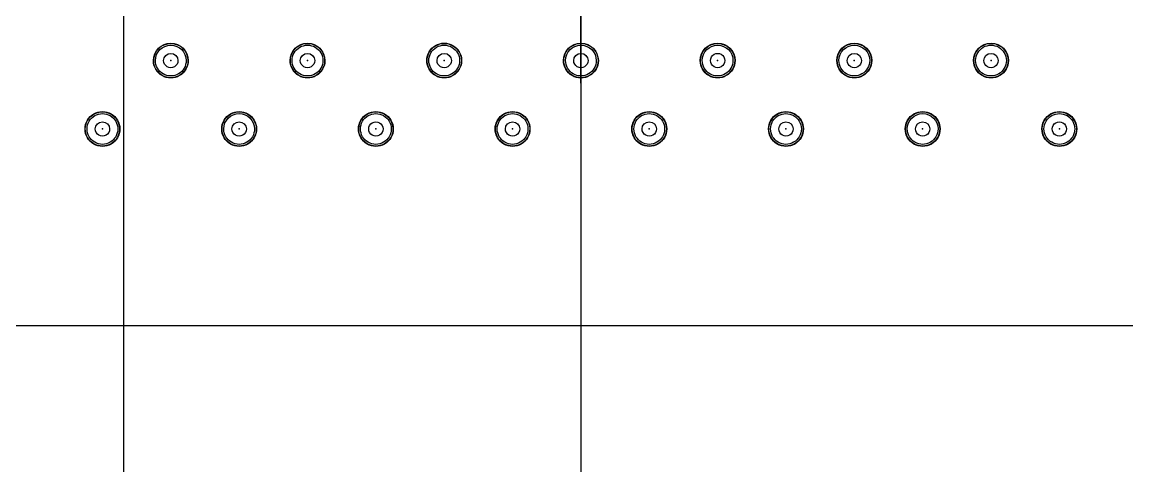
# Model space of a CAD drawing. Header units: millimetres. Extents: x 24815 to 37444, y -10619 to 6020.
# Drawn here: x 35039.53 to 35060.06, y 369.41 to 377.65 of the extents above; entities that cross this region are included whole.
import ezdxf

# ---------------------------------------------------------------- set-up
doc = ezdxf.new("R2010")
doc.units = ezdxf.units.MM
doc.linetypes.add('CENTER', pattern=[50.8, 31.75, -6.35, 6.35, -6.35])
doc.linetypes.add('CENTER1', pattern=[10, 7, -1, 1, -1])
doc.layers.add('case', color=3, linetype='Continuous', lineweight=30)
doc.layers.add('CENTER', color=1, linetype='CENTER')

# ---------------------------------------------------------------- blocks, each defined once
blk = doc.blocks.new('A$C3CC6408C')
at = {"color": 2, "extrusion": (0, 0, -1)}
for centre, major_axis, start_param, end_param in [((-97.094, -16.48), (0.229, 0.229), 3.926991, 7.068583), ((-97.094, -16.48), (0.229, 0.229), 3.926991, 7.068583), ((-97.094, -16.48), (0.225, 0.225), 3.926991, 7.068583), ((-97.094, -16.48), (0.225, 0.225), 3.926991, 7.068583), ((-97.094, -16.48), (0.202, 0.202), 3.926991, 7.068583), ((-97.094, -16.48), (0.202, 0.202), 3.926991, 7.068583), ((-97.094, -16.48), (0.202, 0.202), 3.926991, 7.068583), ((-97.094, -16.48), (0.202, 0.202), 3.926991, 7.068583), ((-97.094, -16.48), (0.202, 0.202), 3.926991, 7.068583), ((-97.094, -16.48), (0.202, 0.202), 3.926991, 7.068583), ((-97.094, -16.48), (0.202, 0.202), 3.926991, 7.068583), ((-97.094, -16.48), (0.202, 0.202), 3.926991, 7.068583), ((-97.094, -16.48), (0.202, 0.202), 3.926991, 7.068583), ((-97.094, -16.48), (0.202, 0.202), 3.926991, 7.068583), ((-97.094, -16.48), (0.202, 0.202), 3.926991, 7.068583), ((-94.554, -16.48), (0.229, 0.229), 3.926991, 7.068583), ((-94.554, -16.48), (0.229, 0.229), 3.926991, 7.068583), ((-94.554, -16.48), (-0.225, 0.225), 5.497787, 8.63938), ((-94.554, -16.48), (-0.225, 0.225), 5.497787, 8.63938), ((-94.554, -16.48), (-0.202, 0.202), 5.497787, 8.63938), ((-94.554, -16.48), (-0.202, 0.202), 5.497787, 8.63938), ((-94.554, -16.48), (-0.202, 0.202), 5.497787, 8.63938), ((-94.554, -16.48), (-0.202, 0.202), 5.497787, 8.63938), ((-94.554, -16.48), (-0.202, 0.202), 5.497787, 8.63938), ((-94.554, -16.48), (-0.202, 0.202), 5.497787, 8.63938), ((-94.554, -16.48), (-0.202, 0.202), 5.497787, 8.63938), ((-94.554, -16.48), (-0.202, 0.202), 5.497787, 8.63938), ((-94.554, -16.48), (-0.202, 0.202), 5.497787, 8.63938), ((-94.554, -16.48), (-0.202, 0.202), 5.497787, 8.63938), ((-94.554, -16.48), (-0.202, 0.202), 5.497787, 8.63938), ((-92.014, -16.48), (-0.229, 0.229), 5.497787, 8.63938), ((-92.014, -16.48), (-0.229, 0.229), 5.497787, 8.63938), ((-92.014, -16.48), (-0.225, 0.225), 5.497787, 8.63938), ((-92.014, -16.48), (-0.225, 0.225), 5.497787, 8.63938), ((-92.014, -16.48), (-0.202, 0.202), 5.497787, 8.63938), ((-92.014, -16.48), (-0.202, 0.202), 5.497787, 8.63938), ((-92.014, -16.48), (-0.202, 0.202), 5.497787, 8.63938), ((-92.014, -16.48), (-0.202, 0.202), 5.497787, 8.63938), ((-92.014, -16.48), (-0.202, 0.202), 5.497787, 8.63938), ((-92.014, -16.48), (-0.202, 0.202), 5.497787, 8.63938), ((-92.014, -16.48), (-0.202, 0.202), 5.497787, 8.63938), ((-92.014, -16.48), (-0.202, 0.202), 5.497787, 8.63938), ((-92.014, -16.48), (-0.202, 0.202), 5.497787, 8.63938), ((-92.014, -16.48), (-0.202, 0.202), 5.497787, 8.63938), ((-92.014, -16.48), (-0.202, 0.202), 5.497787, 8.63938), ((-89.474, -16.48), (0.229, 0.229), 3.926991, 7.068583), ((-89.474, -16.48), (0.229, 0.229), 3.926991, 7.068583), ((-89.474, -16.48), (-0.225, 0.225), 5.497787, 8.63938), ((-89.474, -16.48), (-0.225, 0.225), 5.497787, 8.63938), ((-89.474, -16.48), (0.202, 0.202), 3.926991, 7.068583), ((-89.474, -16.48), (0.202, 0.202), 3.926991, 7.068583), ((-89.474, -16.48), (0.202, 0.202), 3.926991, 7.068583), ((-89.474, -16.48), (0.202, 0.202), 3.926991, 7.068583), ((-89.474, -16.48), (0.202, 0.202), 3.926991, 7.068583), ((-89.474, -16.48), (0.202, 0.202), 3.926991, 7.068583), ((-89.474, -16.48), (0.202, 0.202), 3.926991, 7.068583), ((-89.474, -16.48), (0.202, 0.202), 3.926991, 7.068583), ((-89.474, -16.48), (0.202, 0.202), 3.926991, 7.068583), ((-89.474, -16.48), (0.202, 0.202), 3.926991, 7.068583), ((-89.474, -16.48), (0.202, 0.202), 3.926991, 7.068583), ((-86.934, -16.48), (0.229, 0.229), 3.926991, 7.068583), ((-86.934, -16.48), (0.229, 0.229), 3.926991, 7.068583), ((-86.934, -16.48), (0.225, 0.225), 3.926991, 7.068583), ((-86.934, -16.48), (0.225, 0.225), 3.926991, 7.068583), ((-86.934, -16.48), (0.202, 0.202), 3.926991, 7.068583), ((-86.934, -16.48), (0.202, 0.202), 3.926991, 7.068583), ((-86.934, -16.48), (0.202, 0.202), 3.926991, 7.068583), ((-86.934, -16.48), (0.202, 0.202), 3.926991, 7.068583), ((-86.934, -16.48), (0.202, 0.202), 3.926991, 7.068583), ((-86.934, -16.48), (0.202, 0.202), 3.926991, 7.068583), ((-86.934, -16.48), (0.202, 0.202), 3.926991, 7.068583), ((-86.934, -16.48), (0.202, 0.202), 3.926991, 7.068583), ((-86.934, -16.48), (0.202, 0.202), 3.926991, 7.068583), ((-86.934, -16.48), (0.202, 0.202), 3.926991, 7.068583), ((-86.934, -16.48), (0.202, 0.202), 3.926991, 7.068583), ((-84.394, -16.48), (0.229, 0.229), 3.926991, 7.068583), ((-84.394, -16.48), (0.229, 0.229), 3.926991, 7.068583), ((-84.394, -16.48), (0.225, 0.225), 3.926991, 7.068583), ((-84.394, -16.48), (0.225, 0.225), 3.926991, 7.068583), ((-84.394, -16.48), (0.202, 0.202), 3.926991, 7.068583), ((-84.394, -16.48), (0.202, 0.202), 3.926991, 7.068583), ((-84.394, -16.48), (0.202, 0.202), 3.926991, 7.068583), ((-84.394, -16.48), (0.202, 0.202), 3.926991, 7.068583), ((-84.394, -16.48), (0.202, 0.202), 3.926991, 7.068583), ((-84.394, -16.48), (0.202, 0.202), 3.926991, 7.068583), ((-84.394, -16.48), (0.202, 0.202), 3.926991, 7.068583), ((-84.394, -16.48), (0.202, 0.202), 3.926991, 7.068583), ((-84.394, -16.48), (0.202, 0.202), 3.926991, 7.068583), ((-84.394, -16.48), (0.202, 0.202), 3.926991, 7.068583), ((-84.394, -16.48), (0.202, 0.202), 3.926991, 7.068583), ((-81.854, -16.48), (0.229, 0.229), 3.926991, 7.068583), ((-81.854, -16.48), (0.229, 0.229), 3.926991, 7.068583), ((-81.854, -16.48), (-0.225, 0.225), 5.497787, 8.63938), ((-81.854, -16.48), (-0.225, 0.225), 5.497787, 8.63938), ((-81.854, -16.48), (-0.202, 0.202), 5.497787, 8.63938), ((-81.854, -16.48), (-0.202, 0.202), 5.497787, 8.63938), ((-81.854, -16.48), (-0.202, 0.202), 5.497787, 8.63938), ((-81.854, -16.48), (-0.202, 0.202), 5.497787, 8.63938), ((-81.854, -16.48), (-0.202, 0.202), 5.497787, 8.63938), ((-81.854, -16.48), (-0.202, 0.202), 5.497787, 8.63938), ((-81.854, -16.48), (-0.202, 0.202), 5.497787, 8.63938), ((-81.854, -16.48), (-0.202, 0.202), 5.497787, 8.63938), ((-81.854, -16.48), (-0.202, 0.202), 5.497787, 8.63938), ((-81.854, -16.48), (-0.202, 0.202), 5.497787, 8.63938), ((-81.854, -16.48), (-0.202, 0.202), 5.497787, 8.63938), ((-97.094, -16.48), (0.0943, 0.0943), 3.926991, 7.068583), ((-97.094, -16.48), (0.0943, 0.0943), 3.926991, 7.068583), ((-94.554, -16.48), (0.0943, 0.0943), 3.926991, 7.068583), ((-94.554, -16.48), (0.0943, 0.0943), 3.926991, 7.068583), ((-92.014, -16.48), (0.0943, 0.0943), 3.926991, 7.068583), ((-92.014, -16.48), (0.0943, 0.0943), 3.926991, 7.068583), ((-89.474, -16.48), (0.0943, 0.0943), 3.926991, 7.068583), ((-89.474, -16.48), (0.0943, 0.0943), 3.926991, 7.068583), ((-86.934, -16.48), (-0.0943, 0.0943), 5.497787, 8.63938), ((-86.934, -16.48), (-0.0943, 0.0943), 5.497787, 8.63938), ((-84.394, -16.48), (0.0943, 0.0943), 3.926991, 7.068583), ((-84.394, -16.48), (0.0943, 0.0943), 3.926991, 7.068583), ((-81.854, -16.48), (0.0943, 0.0943), 3.926991, 7.068583), ((-81.854, -16.48), (0.0943, 0.0943), 3.926991, 7.068583), ((-97.094, -16.48), (-0.229, 0.229), 2.356194, 5.497787), ((-97.094, -16.48), (-0.229, 0.229), 2.356194, 5.497787), ((-97.094, -16.48), (-0.225, 0.225), 2.356194, 5.497787), ((-97.094, -16.48), (-0.225, 0.225), 2.356194, 5.497787), ((-97.094, -16.48), (-0.202, 0.202), 2.356194, 5.497787), ((-97.094, -16.48), (-0.202, 0.202), 2.356194, 5.497787), ((-97.094, -16.48), (-0.202, 0.202), 2.356194, 5.497787), ((-97.094, -16.48), (-0.202, 0.202), 2.356194, 5.497787), ((-97.094, -16.48), (-0.202, 0.202), 2.356194, 5.497787), ((-97.094, -16.48), (-0.202, 0.202), 2.356194, 5.497787), ((-97.094, -16.48), (-0.202, 0.202), 2.356194, 5.497787), ((-97.094, -16.48), (-0.202, 0.202), 2.356194, 5.497787), ((-97.094, -16.48), (-0.202, 0.202), 2.356194, 5.497787), ((-97.094, -16.48), (-0.202, 0.202), 2.356194, 5.497787), ((-97.094, -16.48), (-0.202, 0.202), 2.356194, 5.497787), ((-97.094, -16.48), (0.0943, 0.0943), 0.785398, 3.926991), ((-97.094, -16.48), (0.0943, 0.0943), 0.785398, 3.926991), ((-94.554, -16.48), (-0.229, 0.229), 2.356194, 5.497787), ((-94.554, -16.48), (-0.229, 0.229), 2.356194, 5.497787), ((-94.554, -16.48), (-0.225, 0.225), 2.356194, 5.497787), ((-94.554, -16.48), (-0.225, 0.225), 2.356194, 5.497787), ((-94.554, -16.48), (-0.202, 0.202), 2.356194, 5.497787), ((-94.554, -16.48), (-0.202, 0.202), 2.356194, 5.497787), ((-94.554, -16.48), (-0.202, 0.202), 2.356194, 5.497787), ((-94.554, -16.48), (-0.202, 0.202), 2.356194, 5.497787), ((-94.554, -16.48), (-0.202, 0.202), 2.356194, 5.497787), ((-94.554, -16.48), (-0.202, 0.202), 2.356194, 5.497787), ((-94.554, -16.48), (-0.202, 0.202), 2.356194, 5.497787), ((-94.554, -16.48), (-0.202, 0.202), 2.356194, 5.497787), ((-94.554, -16.48), (-0.202, 0.202), 2.356194, 5.497787), ((-94.554, -16.48), (-0.202, 0.202), 2.356194, 5.497787), ((-94.554, -16.48), (-0.202, 0.202), 2.356194, 5.497787), ((-94.554, -16.48), (0.0943, 0.0943), 0.785398, 3.926991), ((-94.554, -16.48), (0.0943, 0.0943), 0.785398, 3.926991), ((-92.014, -16.48), (-0.229, 0.229), 2.356194, 5.497787), ((-92.014, -16.48), (-0.229, 0.229), 2.356194, 5.497787), ((-92.014, -16.48), (0.225, 0.225), 0.785398, 3.926991), ((-92.014, -16.48), (0.225, 0.225), 0.785398, 3.926991), ((-92.014, -16.48), (-0.202, 0.202), 2.356194, 5.497787), ((-92.014, -16.48), (-0.202, 0.202), 2.356194, 5.497787), ((-92.014, -16.48), (-0.202, 0.202), 2.356194, 5.497787), ((-92.014, -16.48), (-0.202, 0.202), 2.356194, 5.497787), ((-92.014, -16.48), (-0.202, 0.202), 2.356194, 5.497787), ((-92.014, -16.48), (-0.202, 0.202), 2.356194, 5.497787), ((-92.014, -16.48), (-0.202, 0.202), 2.356194, 5.497787), ((-92.014, -16.48), (-0.202, 0.202), 2.356194, 5.497787), ((-92.014, -16.48), (-0.202, 0.202), 2.356194, 5.497787), ((-92.014, -16.48), (-0.202, 0.202), 2.356194, 5.497787), ((-92.014, -16.48), (-0.202, 0.202), 2.356194, 5.497787), ((-92.014, -16.48), (0.0943, 0.0943), 0.785398, 3.926991), ((-92.014, -16.48), (0.0943, 0.0943), 0.785398, 3.926991), ((-89.474, -16.48), (-0.229, 0.229), 2.356194, 5.497787), ((-89.474, -16.48), (-0.229, 0.229), 2.356194, 5.497787), ((-89.474, -16.48), (0.225, 0.225), 0.785398, 3.926991), ((-89.474, -16.48), (0.225, 0.225), 0.785398, 3.926991), ((-89.474, -16.48), (-0.202, 0.202), 2.356194, 5.497787), ((-89.474, -16.48), (-0.202, 0.202), 2.356194, 5.497787), ((-89.474, -16.48), (-0.202, 0.202), 2.356194, 5.497787), ((-89.474, -16.48), (-0.202, 0.202), 2.356194, 5.497787), ((-89.474, -16.48), (-0.202, 0.202), 2.356194, 5.497787), ((-89.474, -16.48), (-0.202, 0.202), 2.356194, 5.497787), ((-89.474, -16.48), (-0.202, 0.202), 2.356194, 5.497787), ((-89.474, -16.48), (-0.202, 0.202), 2.356194, 5.497787), ((-89.474, -16.48), (-0.202, 0.202), 2.356194, 5.497787), ((-89.474, -16.48), (-0.202, 0.202), 2.356194, 5.497787), ((-89.474, -16.48), (-0.202, 0.202), 2.356194, 5.497787), ((-89.474, -16.48), (-0.0943, 0.0943), 2.356194, 5.497787), ((-89.474, -16.48), (-0.0943, 0.0943), 2.356194, 5.497787), ((-86.934, -16.48), (-0.229, 0.229), 2.356194, 5.497787), ((-86.934, -16.48), (-0.229, 0.229), 2.356194, 5.497787), ((-86.934, -16.48), (0.225, 0.225), 0.785398, 3.926991), ((-86.934, -16.48), (0.225, 0.225), 0.785398, 3.926991), ((-86.934, -16.48), (0.202, 0.202), 0.785398, 3.926991), ((-86.934, -16.48), (0.202, 0.202), 0.785398, 3.926991), ((-86.934, -16.48), (0.202, 0.202), 0.785398, 3.926991), ((-86.934, -16.48), (0.202, 0.202), 0.785398, 3.926991), ((-86.934, -16.48), (0.202, 0.202), 0.785398, 3.926991), ((-86.934, -16.48), (0.202, 0.202), 0.785398, 3.926991), ((-86.934, -16.48), (0.202, 0.202), 0.785398, 3.926991), ((-86.934, -16.48), (0.202, 0.202), 0.785398, 3.926991), ((-86.934, -16.48), (0.202, 0.202), 0.785398, 3.926991), ((-86.934, -16.48), (0.202, 0.202), 0.785398, 3.926991), ((-86.934, -16.48), (0.202, 0.202), 0.785398, 3.926991), ((-86.934, -16.48), (0.0943, 0.0943), 0.785398, 3.926991), ((-86.934, -16.48), (0.0943, 0.0943), 0.785398, 3.926991), ((-84.394, -16.48), (-0.229, 0.229), 2.356194, 5.497787), ((-84.394, -16.48), (-0.229, 0.229), 2.356194, 5.497787), ((-84.394, -16.48), (-0.225, 0.225), 2.356194, 5.497787), ((-84.394, -16.48), (-0.225, 0.225), 2.356194, 5.497787), ((-84.394, -16.48), (-0.202, 0.202), 2.356194, 5.497787), ((-84.394, -16.48), (-0.202, 0.202), 2.356194, 5.497787), ((-84.394, -16.48), (-0.202, 0.202), 2.356194, 5.497787), ((-84.394, -16.48), (-0.202, 0.202), 2.356194, 5.497787), ((-84.394, -16.48), (-0.202, 0.202), 2.356194, 5.497787), ((-84.394, -16.48), (-0.202, 0.202), 2.356194, 5.497787), ((-84.394, -16.48), (-0.202, 0.202), 2.356194, 5.497787), ((-84.394, -16.48), (-0.202, 0.202), 2.356194, 5.497787), ((-84.394, -16.48), (-0.202, 0.202), 2.356194, 5.497787), ((-84.394, -16.48), (-0.202, 0.202), 2.356194, 5.497787), ((-84.394, -16.48), (-0.202, 0.202), 2.356194, 5.497787), ((-84.394, -16.48), (0.0943, 0.0943), 0.785398, 3.926991), ((-84.394, -16.48), (0.0943, 0.0943), 0.785398, 3.926991), ((-81.854, -16.48), (-0.229, 0.229), 2.356194, 5.497787), ((-81.854, -16.48), (-0.229, 0.229), 2.356194, 5.497787), ((-81.854, -16.48), (-0.225, 0.225), 2.356194, 5.497787), ((-81.854, -16.48), (-0.225, 0.225), 2.356194, 5.497787), ((-81.854, -16.48), (-0.202, 0.202), 2.356194, 5.497787), ((-81.854, -16.48), (-0.202, 0.202), 2.356194, 5.497787), ((-81.854, -16.48), (-0.202, 0.202), 2.356194, 5.497787), ((-81.854, -16.48), (-0.202, 0.202), 2.356194, 5.497787), ((-81.854, -16.48), (-0.202, 0.202), 2.356194, 5.497787), ((-81.854, -16.48), (-0.202, 0.202), 2.356194, 5.497787), ((-81.854, -16.48), (-0.202, 0.202), 2.356194, 5.497787), ((-81.854, -16.48), (-0.202, 0.202), 2.356194, 5.497787), ((-81.854, -16.48), (-0.202, 0.202), 2.356194, 5.497787), ((-81.854, -16.48), (-0.202, 0.202), 2.356194, 5.497787), ((-81.854, -16.48), (-0.202, 0.202), 2.356194, 5.497787), ((-81.854, -16.48), (0.0943, 0.0943), 0.785398, 3.926991), ((-81.854, -16.48), (0.0943, 0.0943), 0.785398, 3.926991), ((-98.364, -17.75), (-0.229, 0.229), 5.497787, 8.63938), ((-98.364, -17.75), (-0.229, 0.229), 5.497787, 8.63938), ((-98.364, -17.75), (-0.225, 0.225), 5.497787, 8.63938), ((-98.364, -17.75), (-0.225, 0.225), 5.497787, 8.63938), ((-95.824, -17.75), (-0.229, 0.229), 5.497787, 8.63938), ((-95.824, -17.75), (-0.229, 0.229), 5.497787, 8.63938), ((-95.824, -17.75), (-0.225, 0.225), 5.497787, 8.63938), ((-95.824, -17.75), (-0.225, 0.225), 5.497787, 8.63938), ((-93.284, -17.75), (-0.229, 0.229), 5.497787, 8.63938), ((-93.284, -17.75), (-0.229, 0.229), 5.497787, 8.63938), ((-93.284, -17.75), (0.225, 0.225), 3.926991, 7.068583), ((-93.284, -17.75), (0.225, 0.225), 3.926991, 7.068583), ((-90.744, -17.75), (-0.229, 0.229), 5.497787, 8.63938), ((-90.744, -17.75), (-0.229, 0.229), 5.497787, 8.63938), ((-90.744, -17.75), (0.225, 0.225), 3.926991, 7.068583), ((-90.744, -17.75), (0.225, 0.225), 3.926991, 7.068583), ((-88.204, -17.75), (-0.229, 0.229), 5.497787, 8.63938), ((-88.204, -17.75), (-0.229, 0.229), 5.497787, 8.63938), ((-88.204, -17.75), (-0.225, 0.225), 5.497787, 8.63938), ((-88.204, -17.75), (-0.225, 0.225), 5.497787, 8.63938), ((-85.664, -17.75), (-0.229, 0.229), 5.497787, 8.63938), ((-85.664, -17.75), (-0.229, 0.229), 5.497787, 8.63938), ((-85.664, -17.75), (-0.225, 0.225), 5.497787, 8.63938), ((-85.664, -17.75), (-0.225, 0.225), 5.497787, 8.63938), ((-83.124, -17.75), (-0.229, 0.229), 5.497787, 8.63938), ((-83.124, -17.75), (-0.229, 0.229), 5.497787, 8.63938), ((-83.124, -17.75), (-0.225, 0.225), 5.497787, 8.63938), ((-83.124, -17.75), (-0.225, 0.225), 5.497787, 8.63938), ((-80.584, -17.75), (-0.229, 0.229), 5.497787, 8.63938), ((-80.584, -17.75), (-0.229, 0.229), 5.497787, 8.63938), ((-80.584, -17.75), (0.225, 0.225), 3.926991, 7.068583), ((-80.584, -17.75), (0.225, 0.225), 3.926991, 7.068583), ((-98.364, -17.75), (-0.202, 0.202), 5.497787, 8.63938), ((-98.364, -17.75), (-0.202, 0.202), 5.497787, 8.63938), ((-98.364, -17.75), (-0.202, 0.202), 5.497787, 8.63938), ((-98.364, -17.75), (-0.202, 0.202), 5.497787, 8.63938), ((-98.364, -17.75), (-0.202, 0.202), 5.497787, 8.63938), ((-98.364, -17.75), (-0.202, 0.202), 5.497787, 8.63938), ((-98.364, -17.75), (-0.202, 0.202), 5.497787, 8.63938), ((-98.364, -17.75), (-0.202, 0.202), 5.497787, 8.63938), ((-98.364, -17.75), (-0.202, 0.202), 5.497787, 8.63938), ((-98.364, -17.75), (-0.202, 0.202), 5.497787, 8.63938), ((-98.364, -17.75), (-0.202, 0.202), 5.497787, 8.63938), ((-98.364, -17.75), (0.0943, 0.0943), 3.926991, 7.068583), ((-98.364, -17.75), (0.0943, 0.0943), 3.926991, 7.068583), ((-95.824, -17.75), (0.202, 0.202), 3.926991, 7.068583), ((-95.824, -17.75), (0.202, 0.202), 3.926991, 7.068583), ((-95.824, -17.75), (0.202, 0.202), 3.926991, 7.068583), ((-95.824, -17.75), (0.202, 0.202), 3.926991, 7.068583), ((-95.824, -17.75), (0.202, 0.202), 3.926991, 7.068583), ((-95.824, -17.75), (0.202, 0.202), 3.926991, 7.068583), ((-95.824, -17.75), (0.202, 0.202), 3.926991, 7.068583), ((-95.824, -17.75), (0.202, 0.202), 3.926991, 7.068583), ((-95.824, -17.75), (0.202, 0.202), 3.926991, 7.068583), ((-95.824, -17.75), (0.202, 0.202), 3.926991, 7.068583), ((-95.824, -17.75), (0.202, 0.202), 3.926991, 7.068583), ((-95.824, -17.75), (0.0943, 0.0943), 3.926991, 7.068583), ((-95.824, -17.75), (0.0943, 0.0943), 3.926991, 7.068583), ((-93.284, -17.75), (-0.202, 0.202), 5.497787, 8.63938), ((-93.284, -17.75), (-0.202, 0.202), 5.497787, 8.63938), ((-93.284, -17.75), (-0.202, 0.202), 5.497787, 8.63938), ((-93.284, -17.75), (-0.202, 0.202), 5.497787, 8.63938), ((-93.284, -17.75), (-0.202, 0.202), 5.497787, 8.63938), ((-93.284, -17.75), (-0.202, 0.202), 5.497787, 8.63938), ((-93.284, -17.75), (-0.202, 0.202), 5.497787, 8.63938), ((-93.284, -17.75), (-0.202, 0.202), 5.497787, 8.63938), ((-93.284, -17.75), (-0.202, 0.202), 5.497787, 8.63938), ((-93.284, -17.75), (-0.202, 0.202), 5.497787, 8.63938), ((-93.284, -17.75), (-0.202, 0.202), 5.497787, 8.63938), ((-93.284, -17.75), (-0.0943, 0.0943), 5.497787, 8.63938), ((-93.284, -17.75), (-0.0943, 0.0943), 5.497787, 8.63938), ((-90.744, -17.75), (-0.202, 0.202), 5.497787, 8.63938), ((-90.744, -17.75), (-0.202, 0.202), 5.497787, 8.63938), ((-90.744, -17.75), (-0.202, 0.202), 5.497787, 8.63938), ((-90.744, -17.75), (-0.202, 0.202), 5.497787, 8.63938), ((-90.744, -17.75), (-0.202, 0.202), 5.497787, 8.63938), ((-90.744, -17.75), (-0.202, 0.202), 5.497787, 8.63938), ((-90.744, -17.75), (-0.202, 0.202), 5.497787, 8.63938), ((-90.744, -17.75), (-0.202, 0.202), 5.497787, 8.63938), ((-90.744, -17.75), (-0.202, 0.202), 5.497787, 8.63938), ((-90.744, -17.75), (-0.202, 0.202), 5.497787, 8.63938), ((-90.744, -17.75), (-0.202, 0.202), 5.497787, 8.63938), ((-90.744, -17.75), (0.0943, 0.0943), 3.926991, 7.068583), ((-90.744, -17.75), (0.0943, 0.0943), 3.926991, 7.068583), ((-88.204, -17.75), (-0.202, 0.202), 5.497787, 8.63938), ((-88.204, -17.75), (-0.202, 0.202), 5.497787, 8.63938), ((-88.204, -17.75), (-0.202, 0.202), 5.497787, 8.63938), ((-88.204, -17.75), (-0.202, 0.202), 5.497787, 8.63938), ((-88.204, -17.75), (-0.202, 0.202), 5.497787, 8.63938), ((-88.204, -17.75), (-0.202, 0.202), 5.497787, 8.63938), ((-88.204, -17.75), (-0.202, 0.202), 5.497787, 8.63938), ((-88.204, -17.75), (-0.202, 0.202), 5.497787, 8.63938), ((-88.204, -17.75), (-0.202, 0.202), 5.497787, 8.63938), ((-88.204, -17.75), (-0.202, 0.202), 5.497787, 8.63938), ((-88.204, -17.75), (-0.202, 0.202), 5.497787, 8.63938), ((-88.204, -17.75), (0.0943, 0.0943), 3.926991, 7.068583), ((-88.204, -17.75), (0.0943, 0.0943), 3.926991, 7.068583), ((-85.664, -17.75), (-0.202, 0.202), 5.497787, 8.63938), ((-85.664, -17.75), (-0.202, 0.202), 5.497787, 8.63938), ((-85.664, -17.75), (-0.202, 0.202), 5.497787, 8.63938), ((-85.664, -17.75), (-0.202, 0.202), 5.497787, 8.63938), ((-85.664, -17.75), (-0.202, 0.202), 5.497787, 8.63938), ((-85.664, -17.75), (-0.202, 0.202), 5.497787, 8.63938), ((-85.664, -17.75), (-0.202, 0.202), 5.497787, 8.63938), ((-85.664, -17.75), (-0.202, 0.202), 5.497787, 8.63938), ((-85.664, -17.75), (-0.202, 0.202), 5.497787, 8.63938), ((-85.664, -17.75), (-0.202, 0.202), 5.497787, 8.63938), ((-85.664, -17.75), (-0.202, 0.202), 5.497787, 8.63938), ((-85.664, -17.75), (0.0943, 0.0943), 3.926991, 7.068583), ((-85.664, -17.75), (0.0943, 0.0943), 3.926991, 7.068583), ((-83.124, -17.75), (0.202, 0.202), 3.926991, 7.068583), ((-83.124, -17.75), (0.202, 0.202), 3.926991, 7.068583), ((-83.124, -17.75), (0.202, 0.202), 3.926991, 7.068583), ((-83.124, -17.75), (0.202, 0.202), 3.926991, 7.068583), ((-83.124, -17.75), (0.202, 0.202), 3.926991, 7.068583), ((-83.124, -17.75), (0.202, 0.202), 3.926991, 7.068583), ((-83.124, -17.75), (0.202, 0.202), 3.926991, 7.068583), ((-83.124, -17.75), (0.202, 0.202), 3.926991, 7.068583), ((-83.124, -17.75), (0.202, 0.202), 3.926991, 7.068583), ((-83.124, -17.75), (0.202, 0.202), 3.926991, 7.068583), ((-83.124, -17.75), (0.202, 0.202), 3.926991, 7.068583), ((-83.124, -17.75), (0.0943, 0.0943), 3.926991, 7.068583), ((-83.124, -17.75), (0.0943, 0.0943), 3.926991, 7.068583), ((-80.584, -17.75), (-0.202, 0.202), 5.497787, 8.63938), ((-80.584, -17.75), (-0.202, 0.202), 5.497787, 8.63938), ((-80.584, -17.75), (-0.202, 0.202), 5.497787, 8.63938), ((-80.584, -17.75), (-0.202, 0.202), 5.497787, 8.63938), ((-80.584, -17.75), (-0.202, 0.202), 5.497787, 8.63938), ((-80.584, -17.75), (-0.202, 0.202), 5.497787, 8.63938), ((-80.584, -17.75), (-0.202, 0.202), 5.497787, 8.63938), ((-80.584, -17.75), (-0.202, 0.202), 5.497787, 8.63938), ((-80.584, -17.75), (-0.202, 0.202), 5.497787, 8.63938), ((-80.584, -17.75), (-0.202, 0.202), 5.497787, 8.63938), ((-80.584, -17.75), (-0.202, 0.202), 5.497787, 8.63938), ((-80.584, -17.75), (-0.0943, 0.0943), 5.497787, 8.63938), ((-80.584, -17.75), (-0.0943, 0.0943), 5.497787, 8.63938), ((-98.364, -17.75), (0.229, 0.229), 0.785398, 3.926991), ((-98.364, -17.75), (0.229, 0.229), 0.785398, 3.926991), ((-98.364, -17.75), (0.225, 0.225), 0.785398, 3.926991), ((-98.364, -17.75), (0.225, 0.225), 0.785398, 3.926991), ((-98.364, -17.75), (0.202, 0.202), 0.785398, 3.926991), ((-98.364, -17.75), (0.202, 0.202), 0.785398, 3.926991), ((-98.364, -17.75), (0.202, 0.202), 0.785398, 3.926991), ((-98.364, -17.75), (0.202, 0.202), 0.785398, 3.926991), ((-98.364, -17.75), (0.202, 0.202), 0.785398, 3.926991), ((-98.364, -17.75), (0.202, 0.202), 0.785398, 3.926991), ((-98.364, -17.75), (0.202, 0.202), 0.785398, 3.926991), ((-98.364, -17.75), (0.202, 0.202), 0.785398, 3.926991), ((-98.364, -17.75), (0.202, 0.202), 0.785398, 3.926991), ((-98.364, -17.75), (0.202, 0.202), 0.785398, 3.926991), ((-98.364, -17.75), (0.202, 0.202), 0.785398, 3.926991), ((-98.364, -17.75), (0.0943, 0.0943), 0.785398, 3.926991), ((-98.364, -17.75), (0.0943, 0.0943), 0.785398, 3.926991), ((-95.824, -17.75), (0.229, 0.229), 0.785398, 3.926991), ((-95.824, -17.75), (0.229, 0.229), 0.785398, 3.926991), ((-95.824, -17.75), (0.225, 0.225), 0.785398, 3.926991), ((-95.824, -17.75), (0.225, 0.225), 0.785398, 3.926991), ((-95.824, -17.75), (0.202, 0.202), 0.785398, 3.926991), ((-95.824, -17.75), (0.202, 0.202), 0.785398, 3.926991), ((-95.824, -17.75), (0.202, 0.202), 0.785398, 3.926991), ((-95.824, -17.75), (0.202, 0.202), 0.785398, 3.926991), ((-95.824, -17.75), (0.202, 0.202), 0.785398, 3.926991), ((-95.824, -17.75), (0.202, 0.202), 0.785398, 3.926991), ((-95.824, -17.75), (0.202, 0.202), 0.785398, 3.926991), ((-95.824, -17.75), (0.202, 0.202), 0.785398, 3.926991), ((-95.824, -17.75), (0.202, 0.202), 0.785398, 3.926991), ((-95.824, -17.75), (0.202, 0.202), 0.785398, 3.926991), ((-95.824, -17.75), (0.202, 0.202), 0.785398, 3.926991), ((-95.824, -17.75), (-0.0943, 0.0943), 2.356194, 5.497787), ((-95.824, -17.75), (-0.0943, 0.0943), 2.356194, 5.497787), ((-93.284, -17.75), (0.229, 0.229), 0.785398, 3.926991), ((-93.284, -17.75), (0.229, 0.229), 0.785398, 3.926991), ((-93.284, -17.75), (0.225, 0.225), 0.785398, 3.926991), ((-93.284, -17.75), (0.225, 0.225), 0.785398, 3.926991), ((-93.284, -17.75), (0.202, 0.202), 0.785398, 3.926991), ((-93.284, -17.75), (0.202, 0.202), 0.785398, 3.926991), ((-93.284, -17.75), (0.202, 0.202), 0.785398, 3.926991), ((-93.284, -17.75), (0.202, 0.202), 0.785398, 3.926991), ((-93.284, -17.75), (0.202, 0.202), 0.785398, 3.926991), ((-93.284, -17.75), (0.202, 0.202), 0.785398, 3.926991), ((-93.284, -17.75), (0.202, 0.202), 0.785398, 3.926991), ((-93.284, -17.75), (0.202, 0.202), 0.785398, 3.926991), ((-93.284, -17.75), (0.202, 0.202), 0.785398, 3.926991), ((-93.284, -17.75), (0.202, 0.202), 0.785398, 3.926991), ((-93.284, -17.75), (0.202, 0.202), 0.785398, 3.926991), ((-93.284, -17.75), (0.0943, 0.0943), 0.785398, 3.926991), ((-93.284, -17.75), (0.0943, 0.0943), 0.785398, 3.926991), ((-90.744, -17.75), (0.229, 0.229), 0.785398, 3.926991), ((-90.744, -17.75), (0.229, 0.229), 0.785398, 3.926991), ((-90.744, -17.75), (-0.225, 0.225), 2.356194, 5.497787), ((-90.744, -17.75), (-0.225, 0.225), 2.356194, 5.497787), ((-90.744, -17.75), (-0.202, 0.202), 2.356194, 5.497787), ((-90.744, -17.75), (-0.202, 0.202), 2.356194, 5.497787), ((-90.744, -17.75), (-0.202, 0.202), 2.356194, 5.497787), ((-90.744, -17.75), (-0.202, 0.202), 2.356194, 5.497787), ((-90.744, -17.75), (-0.202, 0.202), 2.356194, 5.497787), ((-90.744, -17.75), (-0.202, 0.202), 2.356194, 5.497787), ((-90.744, -17.75), (-0.202, 0.202), 2.356194, 5.497787), ((-90.744, -17.75), (-0.202, 0.202), 2.356194, 5.497787), ((-90.744, -17.75), (-0.202, 0.202), 2.356194, 5.497787), ((-90.744, -17.75), (-0.202, 0.202), 2.356194, 5.497787), ((-90.744, -17.75), (-0.202, 0.202), 2.356194, 5.497787), ((-90.744, -17.75), (0.0943, 0.0943), 0.785398, 3.926991), ((-90.744, -17.75), (0.0943, 0.0943), 0.785398, 3.926991), ((-88.204, -17.75), (0.229, 0.229), 0.785398, 3.926991), ((-88.204, -17.75), (0.229, 0.229), 0.785398, 3.926991), ((-88.204, -17.75), (-0.225, 0.225), 2.356194, 5.497787), ((-88.204, -17.75), (-0.225, 0.225), 2.356194, 5.497787), ((-88.204, -17.75), (-0.202, 0.202), 2.356194, 5.497787), ((-88.204, -17.75), (-0.202, 0.202), 2.356194, 5.497787), ((-88.204, -17.75), (-0.202, 0.202), 2.356194, 5.497787), ((-88.204, -17.75), (-0.202, 0.202), 2.356194, 5.497787), ((-88.204, -17.75), (-0.202, 0.202), 2.356194, 5.497787), ((-88.204, -17.75), (-0.202, 0.202), 2.356194, 5.497787), ((-88.204, -17.75), (-0.202, 0.202), 2.356194, 5.497787), ((-88.204, -17.75), (-0.202, 0.202), 2.356194, 5.497787), ((-88.204, -17.75), (-0.202, 0.202), 2.356194, 5.497787), ((-88.204, -17.75), (-0.202, 0.202), 2.356194, 5.497787), ((-88.204, -17.75), (-0.202, 0.202), 2.356194, 5.497787), ((-88.204, -17.75), (0.0943, 0.0943), 0.785398, 3.926991), ((-88.204, -17.75), (0.0943, 0.0943), 0.785398, 3.926991), ((-85.664, -17.75), (0.229, 0.229), 0.785398, 3.926991), ((-85.664, -17.75), (0.229, 0.229), 0.785398, 3.926991), ((-85.664, -17.75), (0.225, 0.225), 0.785398, 3.926991), ((-85.664, -17.75), (0.225, 0.225), 0.785398, 3.926991), ((-85.664, -17.75), (0.202, 0.202), 0.785398, 3.926991), ((-85.664, -17.75), (0.202, 0.202), 0.785398, 3.926991), ((-85.664, -17.75), (0.202, 0.202), 0.785398, 3.926991), ((-85.664, -17.75), (0.202, 0.202), 0.785398, 3.926991), ((-85.664, -17.75), (0.202, 0.202), 0.785398, 3.926991), ((-85.664, -17.75), (0.202, 0.202), 0.785398, 3.926991), ((-85.664, -17.75), (0.202, 0.202), 0.785398, 3.926991), ((-85.664, -17.75), (0.202, 0.202), 0.785398, 3.926991), ((-85.664, -17.75), (0.202, 0.202), 0.785398, 3.926991), ((-85.664, -17.75), (0.202, 0.202), 0.785398, 3.926991), ((-85.664, -17.75), (0.202, 0.202), 0.785398, 3.926991), ((-85.664, -17.75), (0.0943, 0.0943), 0.785398, 3.926991), ((-85.664, -17.75), (0.0943, 0.0943), 0.785398, 3.926991), ((-83.124, -17.75), (0.229, 0.229), 0.785398, 3.926991), ((-83.124, -17.75), (0.229, 0.229), 0.785398, 3.926991), ((-83.124, -17.75), (0.225, 0.225), 0.785398, 3.926991), ((-83.124, -17.75), (0.225, 0.225), 0.785398, 3.926991), ((-83.124, -17.75), (0.202, 0.202), 0.785398, 3.926991), ((-83.124, -17.75), (0.202, 0.202), 0.785398, 3.926991), ((-83.124, -17.75), (0.202, 0.202), 0.785398, 3.926991), ((-83.124, -17.75), (0.202, 0.202), 0.785398, 3.926991), ((-83.124, -17.75), (0.202, 0.202), 0.785398, 3.926991), ((-83.124, -17.75), (0.202, 0.202), 0.785398, 3.926991), ((-83.124, -17.75), (0.202, 0.202), 0.785398, 3.926991), ((-83.124, -17.75), (0.202, 0.202), 0.785398, 3.926991), ((-83.124, -17.75), (0.202, 0.202), 0.785398, 3.926991), ((-83.124, -17.75), (0.202, 0.202), 0.785398, 3.926991), ((-83.124, -17.75), (0.202, 0.202), 0.785398, 3.926991), ((-83.124, -17.75), (-0.0943, 0.0943), 2.356194, 5.497787), ((-83.124, -17.75), (-0.0943, 0.0943), 2.356194, 5.497787), ((-80.584, -17.75), (0.229, 0.229), 0.785398, 3.926991), ((-80.584, -17.75), (0.229, 0.229), 0.785398, 3.926991), ((-80.584, -17.75), (0.225, 0.225), 0.785398, 3.926991), ((-80.584, -17.75), (0.225, 0.225), 0.785398, 3.926991), ((-80.584, -17.75), (0.202, 0.202), 0.785398, 3.926991), ((-80.584, -17.75), (0.202, 0.202), 0.785398, 3.926991), ((-80.584, -17.75), (0.202, 0.202), 0.785398, 3.926991), ((-80.584, -17.75), (0.202, 0.202), 0.785398, 3.926991), ((-80.584, -17.75), (0.202, 0.202), 0.785398, 3.926991), ((-80.584, -17.75), (0.202, 0.202), 0.785398, 3.926991), ((-80.584, -17.75), (0.202, 0.202), 0.785398, 3.926991), ((-80.584, -17.75), (0.202, 0.202), 0.785398, 3.926991), ((-80.584, -17.75), (0.202, 0.202), 0.785398, 3.926991), ((-80.584, -17.75), (0.202, 0.202), 0.785398, 3.926991), ((-80.584, -17.75), (0.202, 0.202), 0.785398, 3.926991), ((-80.584, -17.75), (0.0943, 0.0943), 0.785398, 3.926991), ((-80.584, -17.75), (0.0943, 0.0943), 0.785398, 3.926991)]:
    blk.add_ellipse(centre, major_axis=major_axis, ratio=1, start_param=start_param, end_param=end_param, dxfattribs=at)
at = {"color": 2}
for p in [(-97.094, -16.48), (-94.554, -16.48), (-92.014, -16.48), (-89.474, -16.48), (-86.934, -16.48), (-84.394, -16.48), (-81.854, -16.48), (-98.364, -17.75), (-95.824, -17.75), (-93.284, -17.75), (-90.744, -17.75), (-88.204, -17.75), (-85.664, -17.75), (-83.124, -17.75), (-80.584, -17.75)]:
    blk.add_point(p, dxfattribs=at)
blk = doc.blocks.new('A$C43293707')
at = {"linetype": 'CENTER1'}
blk.add_line((126, -5.5), (126, 5.5), dxfattribs=at)
at = {"color": 1}
blk.add_lwpolyline([(-20.5, -10), (209.5, -10), (209.5, 10), (-20.5, 10)], close=True, dxfattribs=at)
blk = doc.blocks.new('A$C2A0E6E33')
for name, p in [('A$C3CC6408C', (311.474, -35.1)), ('A$C43293707', (96, -46.5))]:
    blk.add_blockref(name, p)
blk = doc.blocks.new('A$C27F636C6')
at = {"color": 32}
blk.add_lwpolyline([(-238, 8.5), (9, 8.5), (9, -101.5), (-238, -101.5)], close=True, dxfattribs=at)
blk = doc.blocks.new('A$C4C521A20')
at = {"layer": 'case', "color": 3, "lineweight": -3}
blk.add_line((0, 180), (0, 0), dxfattribs=at)
at = {"layer": 'CENTER', "ltscale": 10}
blk.add_lwpolyline([(-238.5, 101.5), (-8.5, 101.5), (-8.5, 8.5), (-238.5, 8.5)], close=True, dxfattribs=at)
blk = doc.blocks.new('A$C5DC13BC3')
for name, p in [('A$C4C521A20', (-125, -520)), ('A$C27F636C6', (-134, -418.5)), ('A$C2A0E6E33', (-347, -418.5))]:
    blk.add_blockref(name, p)

msp = doc.modelspace()

# ---------------------------------------------------------------- block references
msp.add_blockref('A$C5DC13BC3', (35174.91675, 847.01411))

doc.saveas('drawing.dxf')
